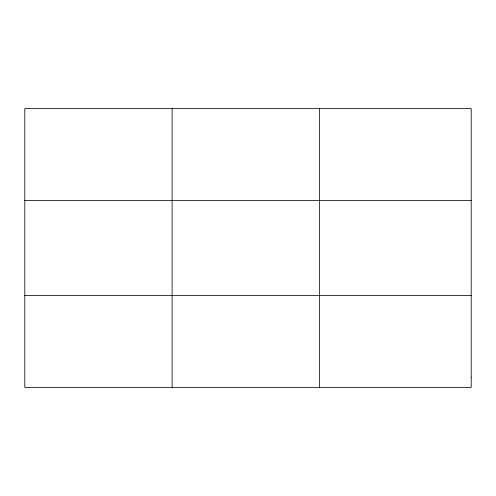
<?xml version="1.0" encoding="UTF-8"?>
<svg xmlns="http://www.w3.org/2000/svg" width="496" height="496" viewBox="0 0 496 496"><rect width="100%" height="100%" fill="white"/><g stroke="black" fill="none" stroke-linecap="round" stroke-linejoin="round"><path stroke-width="0.74" d="M172.112 108.537L172.112 387.463M319.424 108.537L319.424 387.463M24.8 200.582L471.2 200.582M24.8 295.418L471.2 295.418M471.2 377.233L471.2 387.463L24.8 387.463L24.8 108.537L471.2 108.537L471.2 377.233"/></g></svg>
